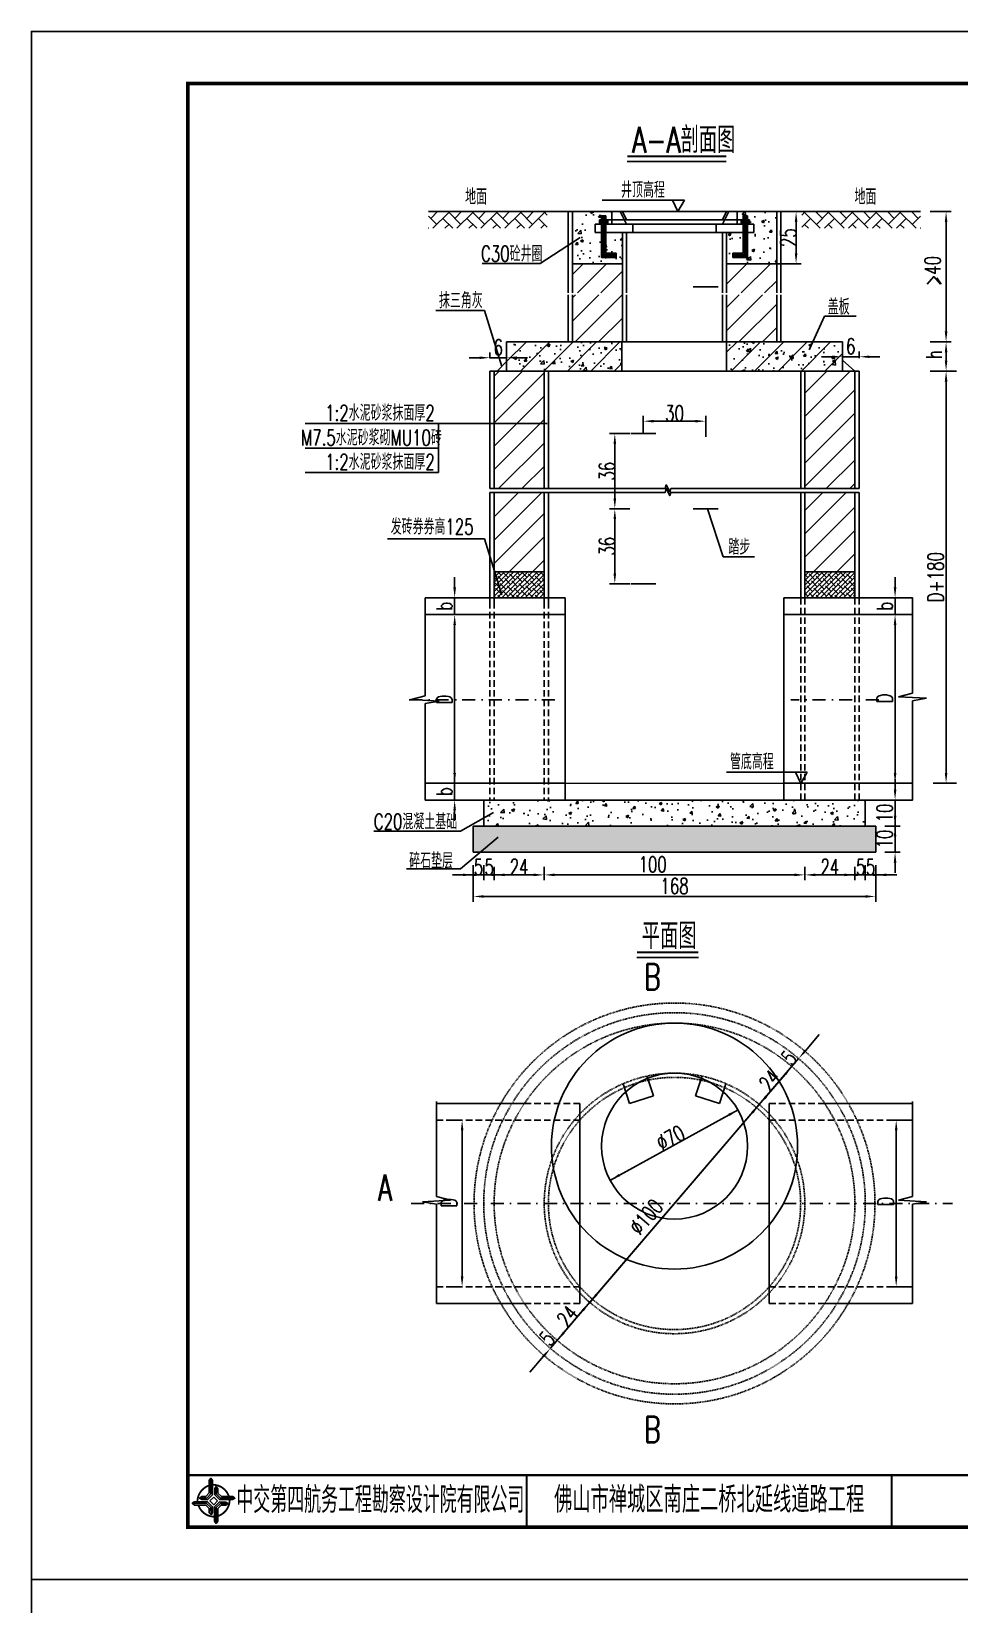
# Model space of a CAD drawing. Extents: x 5781 to 12795, y 1434 to 2653.
# Drawn here: x 8199.8 to 8377.8, y 2089.3 to 2391.2 of the extents above; entities that cross this region are included whole.
import ezdxf
from ezdxf.enums import TextEntityAlignment as Align

# ---------------------------------------------------------------- set-up
doc = ezdxf.new("R2010")
doc.units = 0
doc.header["$LTSCALE"] = 5
doc.linetypes.add('DASHDOT', pattern=[1, 0.5, -0.25, 0, -0.25])
doc.linetypes.add('HIDDEN', pattern=[0.375, 0.25, -0.125])
doc.layers.get('0').update_dxf_attribs({"linetype": 'CONTINUOUS'})
for name, color, linetype in [('YOLLOW', 7, 'CONTINUOUS'), ('中心线', 2, 'DASHDOT'), ('图框', 7, 'CONTINUOUS'), ('填充', 8, 'CONTINUOUS'), ('尺寸标注', 4, 'CONTINUOUS'), ('文字', 7, 'CONTINUOUS'), ('文字字符', 7, 'CONTINUOUS'), ('结构', 7, 'CONTINUOUS'), ('结构1', 1, 'CONTINUOUS'), ('结构2', 7, 'CONTINUOUS'), ('钢筋', 1, 'CONTINUOUS'), ('钢筋2', 3, 'CONTINUOUS')]:
    doc.layers.add(name, color=color, linetype=linetype)
doc.styles.get("Standard").update_dxf_attribs({"font": 'simplex1.shx', "width": 0.7, "bigfont": 'hztxt.shx'})

# ---------------------------------------------------------------- blocks, each defined once
blk = doc.blocks.new('tb')
at = {"lineweight": -3}
h = blk.add_hatch(color=256, dxfattribs=at)
h.paths.add_polyline_path([(-1.23, -0.13), (-3.78, -0.14), (-4.14, -0.41), (-1.4, -0.44), (-0.56, -1.24), (-0.54, -2.62), (-0.27, -2.2), (-0.26, -1.06)])
h.paths.add_polyline_path([(0.13, -1.08), (0.14, -3.86), (0.41, -4.26), (0.44, -1.24), (1.25, -0.43), (2.66, -0.43), (2.26, -0.16), (1.07, -0.15)])
h.paths.add_polyline_path([(1.08, 0.3), (3.62, 0.3), (4.02, 0.56), (1.25, 0.57), (0.43, 1.39), (0.43, 2.8), (0.16, 2.41), (0.15, 1.24)])
h.paths.add_polyline_path([(-0.28, 1.21), (-0.28, 3.99), (-0.56, 4.39), (-0.57, 1.41), (-1.38, 0.6), (-2.74, 0.56), (-2.33, 0.3), (-1.2, 0.29)])
for p, q in [((-0.56, 4.39), (-0.57, 1.41)), ((-1.38, 0.6), (-2.74, 0.56)), ((-0.57, 1.41), (-1.38, 0.6)), ((0.43, 2.8), (0.43, 1.39)), ((0.43, 1.39), (1.25, 0.57)), ((1.25, 0.57), (4.02, 0.56)), ((-4.14, -0.41), (-1.4, -0.44)), ((-1.4, -0.44), (-0.56, -1.24)), ((-0.56, -1.24), (-0.54, -2.62)), ((0.41, -4.26), (0.44, -1.24)), ((0.44, -1.24), (1.25, -0.43)), ((1.25, -0.43), (2.66, -0.43))]:
    blk.add_line(p, q, dxfattribs=at)
at = {"lineweight": -3, "const_width": 0.35, "flags": 128}
for points in [[(-0.9, 3.02, 0.324167), (-3.16, -0.14)], [(2.88, 0.92, 0.324403), (-0.24, 3.15)], [(0.75, -2.86, 0.325418), (3.02, 0.26)], [(-2.98, -0.76, 0.322976), (0.14, -2.98)]]:
    blk.add_lwpolyline(points, format="xyb", dxfattribs=at)
at = {"lineweight": -3, "flags": 128}
for points in [[(-0.9, 3.99), (-0.9, 1.58), (-1.53, 0.91), (-2.34, 0.91), (-2.74, 0.56), (-2.33, 0.3), (-1.2, 0.29), (-0.28, 1.21), (-0.28, 3.99), (-0.56, 4.39)], [(-0.04, 0.77), (0.68, 0.04), (-0.04, -0.69), (-0.77, 0.05)], [(3.62, 0.92), (1.43, 0.92), (0.77, 1.54), (0.77, 2.38), (0.43, 2.8), (0.16, 2.41), (0.15, 1.24), (1.08, 0.3), (3.62, 0.3), (4.02, 0.56)], [(-3.73, -0.76), (-1.54, -0.76), (-0.89, -1.39), (-0.89, -2.21), (-0.54, -2.62), (-0.27, -2.2), (-0.26, -1.06), (-1.23, -0.13), (-3.78, -0.14), (-4.14, -0.41)], [(0.75, -3.85), (0.75, -1.43), (1.4, -0.78), (2.26, -0.78), (2.66, -0.43), (2.26, -0.16), (1.07, -0.15), (0.13, -1.08), (0.14, -3.86), (0.41, -4.26)]]:
    blk.add_lwpolyline(points, close=True, dxfattribs=at)
blk = doc.blocks.new('DIM')
at = {"layer": '尺寸标注'}
blk.add_solid([(-1, -0.125), (-1, 0.125), (0, 0)], dxfattribs=at)
blk = doc.blocks.new('123')
at = {"layer": '图框'}
blk.add_lwpolyline([(6201.38, 2092.12), (6201.38, 2389.12), (5781.38, 2389.12), (5781.38, 2092.12)], close=True, dxfattribs=at)

msp = doc.modelspace()

# ---------------------------------------------------------------- hatches: boundary and pattern name
at = {"layer": '填充'}
h = msp.add_hatch(dxfattribs=at)
h.set_pattern_fill('AR-HBONE', color=8, scale=0.016, style=0)
h.set_pattern_definition([(45, (8570.6591, 2148.3971), (2e-16, 2.2989456), [4.8768, -1.6256]), (135, (8571.8086, 2149.5466), (2e-16, 2.2989456), [4.8768, -1.6256])])
h.paths.add_polyline_path([(8298.7482, 2356.5997), (8275.9823, 2356.5997), (8275.9823, 2353.3997), (8298.7482, 2353.3997)])
h = msp.add_hatch(dxfattribs=at)
h.set_pattern_fill('AR-CONC', color=8, scale=0.03, style=0)
h.set_pattern_definition([(50, (7007.643, 2790.806), (5.46554, -0.478173), [0.5715, -6.2865]), (355, (7007.643, 2790.806), (-1.057285, 5.7317), [0.4572, -5.0292]), (100.451, (7008.0986, 2790.766), (4.408275, 5.2535), [0.4857, -5.3427]), (46.1842, (7007.643, 2792.33), (8.13237, -1.26127), [0.85725, -9.42975]), (96.6356, (7008.321, 2792.225), (7.122127, 7.422767), [0.72855, -8.01405]), (351.184, (7007.643, 2792.33), (7.12214, 7.422754), [0.6858, -7.5438]), (21, (7008.405, 2791.949), (4.548446, -3.067966), [0.5715, -6.2865]), (326, (7008.405, 2791.949), (1.85406, 5.52564), [0.4572, -5.0292]), (71.4514, (7008.784, 2791.6933), (6.402495, 2.457686), [0.4857, -5.3427]), (37.5, (7007.6431, 2790.806), (0.092658, 2.5366512), [0, -4.96824, 0, -5.1054, 0, -5.04825]), (7.5, (7007.643, 2790.806), (2.00459, 3.005417), [0, -2.91084, 0, -4.85394, 0, -1.92405]), (327.5, (7005.9439, 2790.806), (4.067718, -0.1718623), [0, -1.905, 0, -5.9436, 0, -7.8867]), (317.5, (7005.182, 2790.806), (4.443875, 0.762795), [0, -2.4765, 0, -3.94716, 0, -5.6007])])
h.paths.add_polyline_path([(8309.1482, 2352.6004), (8307.9482, 2352.6004), (8307.9482, 2354.2004), (8308.7482, 2354.2004), (8308.7482, 2355.0004), (8309.1482, 2355.0004), (8309.1482, 2355.8004), (8309.9482, 2355.8004), (8309.9482, 2355.0004), (8311.1482, 2355.0004), (8311.1482, 2356.5618), (8303.5482, 2356.5618), (8303.5482, 2346.6004), (8313.1482, 2346.6004), (8313.1482, 2352.6004), (8311.1482, 2352.6004), (8309.9482, 2352.6004), (8309.9482, 2348.6004), (8311.9482, 2348.6004), (8311.9482, 2347.8004), (8309.1482, 2347.8004)])
h.paths.add_polyline_path([(8342.7482, 2356.5618), (8335.1482, 2356.5618), (8335.1482, 2355.0004), (8336.3482, 2355.0004), (8336.3482, 2355.8004), (8337.1482, 2355.8004), (8337.1482, 2355.0004), (8337.5482, 2355.0004), (8337.5482, 2354.2004), (8338.3482, 2354.2004), (8338.3482, 2352.6004), (8337.1482, 2352.6004), (8337.1482, 2347.8004), (8334.3482, 2347.8004), (8334.3482, 2348.6004), (8336.3482, 2348.6004), (8336.3482, 2352.6004), (8333.1482, 2352.6004), (8333.1482, 2346.6004), (8342.7482, 2346.6004)])
h = msp.add_hatch(dxfattribs=at)
h.set_pattern_fill('AR-HBONE', color=8, scale=0.016, style=0)
h.set_pattern_definition([(135, (8075.6374, 2148.3971), (-2e-16, 2.2989456), [4.8768, -1.6256]), (45, (8074.4879, 2149.5466), (-2e-16, 2.2989456), [4.8768, -1.6256])])
h.paths.add_polyline_path([(8347.5482, 2356.5997), (8370.3142, 2356.5997), (8370.3142, 2353.3997), (8347.5482, 2353.3997)])
h = msp.add_hatch(dxfattribs=at)
h.set_pattern_fill('ANSI31', color=8, style=0)
h.set_pattern_definition([(45, (7007.643, 2790.806), (-2.245064, 2.245064), [])])
h.paths.add_polyline_path([(8313.1482, 2341.0124), (8313.1482, 2346.6004), (8303.5482, 2346.6004), (8303.5482, 2341.0124)])
h.paths.add_polyline_path([(8303.5482, 2340.6378), (8303.5482, 2331.5997), (8313.1482, 2331.5997), (8313.1482, 2340.6378)])
h.paths.add_polyline_path([(8333.1482, 2331.5997), (8342.7482, 2331.5997), (8342.7482, 2340.6378), (8333.1482, 2340.6378)])
h.paths.add_polyline_path([(8333.1482, 2341.0124), (8342.7482, 2341.0124), (8342.7482, 2346.6004), (8333.1482, 2346.6004)])
h.paths.add_polyline_path([(8348.1482, 2303.45), (8357.7482, 2303.45), (8357.7482, 2325.9997), (8348.1482, 2325.9997)])
h.paths.add_polyline_path([(8298.1482, 2325.9997), (8288.5482, 2325.9997), (8288.5482, 2303.45), (8298.1482, 2303.45)])
h = msp.add_hatch(dxfattribs=at)
h.set_pattern_fill('AR-CONC', color=256, scale=0.03, style=0)
h.set_pattern_definition([(50, (7007.643, 2773.213), (5.46554, -0.478173), [0.5715, -6.2865]), (355, (7007.643, 2773.213), (-1.057285, 5.7317), [0.4572, -5.0292]), (100.451, (7008.0986, 2773.1734), (4.408275, 5.2535), [0.4857, -5.3427]), (46.1842, (7007.643, 2774.737), (8.13237, -1.26127), [0.85725, -9.42975]), (96.6356, (7008.321, 2774.632), (7.122127, 7.422767), [0.72855, -8.01405]), (351.184, (7007.643, 2774.737), (7.12214, 7.422754), [0.6858, -7.5438]), (21, (7008.405, 2774.356), (4.548446, -3.067966), [0.5715, -6.2865]), (326, (7008.405, 2774.356), (1.85406, 5.52564), [0.4572, -5.0292]), (71.4514, (7008.784, 2774.1006), (6.402495, 2.457686), [0.4857, -5.3427]), (37.5, (7007.6431, 2773.2132), (0.092658, 2.5366512), [0, -4.96824, 0, -5.1054, 0, -5.04825]), (7.5, (7007.643, 2773.2132), (2.00459, 3.005417), [0, -2.91084, 0, -4.85394, 0, -1.92405]), (327.5, (7005.9439, 2773.2132), (4.067718, -0.1718623), [0, -1.905, 0, -5.9436, 0, -7.8867]), (317.5, (7005.182, 2773.2132), (4.443875, 0.762795), [0, -2.4765, 0, -3.94716, 0, -5.6007])])
h.paths.add_polyline_path([(8313.0572, 2325.9997), (8313.0572, 2331.5997), (8290.9482, 2331.5997), (8290.9482, 2325.9997)])
h.paths.add_polyline_path([(8333.1482, 2331.5997), (8333.1482, 2325.9997), (8355.3482, 2325.9997), (8355.3482, 2331.5997)])
h = msp.add_hatch(dxfattribs=at)
h.set_pattern_fill('ANSI31', color=8, style=0)
h.set_pattern_definition([(45, (6701.7548, 1483.5654), (-2.245064, 2.245064), [])])
h.paths.add_polyline_path([(8298.1482, 2302.7259), (8288.5482, 2302.7259), (8288.5482, 2287.7909), (8288.6433, 2287.4836), (8298.1482, 2287.4836)])
h.paths.add_polyline_path([(8348.1482, 2287.4836), (8357.7482, 2287.4836), (8357.7482, 2302.7259), (8348.1482, 2302.7259)])
h = msp.add_hatch(dxfattribs=at)
h.set_pattern_fill('ANSI38', color=8, scale=0.2, style=0)
h.set_pattern_definition([(45, (6701.7548, 1483.56543), (-0.4490128, 0.4490128), []), (135, (6701.7548, 1483.56543), (-1.34703842, 0.4490128), [1.5875, -0.9525])])
h.paths.add_polyline_path([(8298.1482, 2287.4836), (8288.5482, 2287.4836), (8288.5482, 2282.4836), (8298.1482, 2282.4836)])
h.paths.add_polyline_path([(8357.7482, 2287.4836), (8348.1482, 2287.4836), (8348.1482, 2282.4836), (8357.7482, 2282.4836)])
h = msp.add_hatch(dxfattribs=at)
h.set_pattern_fill('AR-CONC', color=8, scale=0.03, style=0)
h.set_pattern_definition([(50, (7541.755, 1187.5654), (5.46554, -0.478173), [0.5715, -6.2865]), (355, (7541.755, 1187.5654), (-1.057285, 5.7317), [0.4572, -5.0292]), (100.451, (7542.2103, 1187.5256), (4.408275, 5.2535), [0.4857, -5.3427]), (46.1842, (7541.755, 1189.0894), (8.13237, -1.26127), [0.85725, -9.42975]), (96.6356, (7542.4325, 1188.984), (7.122127, 7.422767), [0.72855, -8.01405]), (351.184, (7541.755, 1189.0894), (7.12214, 7.422754), [0.6858, -7.5438]), (21, (7542.517, 1188.7084), (4.548446, -3.067966), [0.5715, -6.2865]), (326, (7542.517, 1188.7084), (1.85406, 5.52564), [0.4572, -5.0292]), (71.4514, (7542.896, 1188.453), (6.402495, 2.457686), [0.4857, -5.3427]), (37.5, (7541.7548, 1187.5654), (0.092658, 2.5366512), [0, -4.96824, 0, -5.1054, 0, -5.04825]), (7.5, (7541.7548, 1187.5654), (2.00459, 3.005417), [0, -2.91084, 0, -4.85394, 0, -1.92405]), (327.5, (7540.0556, 1187.5654), (4.067718, -0.1718623), [0, -1.905, 0, -5.9436, 0, -7.8867]), (317.5, (7539.2936, 1187.5654), (4.443875, 0.762795), [0, -2.4765, 0, -3.94716, 0, -5.6007])])
h.paths.add_polyline_path([(8359.7482, 2238.7061), (8359.7482, 2243.7061), (8286.5482, 2243.7061), (8286.5482, 2238.7061)])
at = {"layer": '尺寸标注'}
h = msp.add_hatch(dxfattribs=at)
h.set_pattern_fill('ANSI31', color=256, style=0)
h.set_pattern_definition([(45, (7007.643, 2773.2132), (-2.245064, 2.245064), [])])
h.paths.add_polyline_path([(8313.0572, 2325.9997), (8313.0572, 2331.5997), (8290.9482, 2331.5997), (8290.9482, 2325.9997)])
h.paths.add_polyline_path([(8355.3482, 2325.9997), (8355.3482, 2331.5997), (8333.1482, 2331.5997), (8333.1482, 2325.9997)])
h = msp.add_hatch(dxfattribs=at)
h.set_pattern_fill('AR-SAND', color=8, scale=0.03, style=0)
h.set_pattern_definition([(37.5, (7541.7548, 1187.5654), (-0.0480009, 1.4682397), [0, -1.15824, 0, -1.2954, 0, -1.23825]), (7.5, (7541.7548, 1187.5654), (1.3485698, 2.1504753), [0, -0.62484, 0, -1.04394, 0, -0.40005]), (327.5, (7540.8176, 1187.5654), (2.3729771, 0.0043116), [0, -0.381, 0, -1.3716, 0, -1.7907]), (317.5, (7540.8176, 1187.5654), (2.2906694, 0.668788), [0, -0.1905, 0, -0.89916, 0, -1.0287])])
h.paths.add_polyline_path([(8361.7482, 2238.7061), (8284.5482, 2238.7061), (8284.5482, 2233.7061), (8361.7482, 2233.7061)])

# ---------------------------------------------------------------- linework, layer by layer
for p, q in [((8314.0834, 2366.2055), (8333.0849, 2366.2055)), ((8298.7482, 2356.5997), (8275.9823, 2356.5997)), ((8347.5482, 2356.5997), (8370.3142, 2356.5997)), ((8315.9454, 2213.4581), (8327.7429, 2213.4581))]:
    msp.add_line(p, q)
at = {"const_width": 0.4}
for points in [[(8314.0834, 2367.2055), (8333.0849, 2367.2055)], [(8315.9454, 2214.4581), (8327.7429, 2214.4581)]]:
    msp.add_lwpolyline(points, dxfattribs=at)
at = {"layer": 'YOLLOW'}
for p, q in [((8286.6775, 2293.8393), (8268.1163, 2293.8393)), ((8286.6775, 2293.8393), (8290.0046, 2283.0824)), ((8282.0639, 2237.7066), (8265.4932, 2237.7066)), ((8282.0639, 2230.5084), (8271.7451, 2230.5084))]:
    msp.add_line(p, q, dxfattribs=at)
at = {"layer": '中心线'}
for p, q in [((8300.2207, 2262.9061), (8272.1975, 2262.9061)), ((8362.329, 2262.9061), (8345.4495, 2262.9061)), ((8272.6099, 2166.2976), (8376.4924, 2166.2976))]:
    msp.add_line(p, q, dxfattribs=at)
at = {"layer": '图框'}
for points, const_width in [([(8609.7937, 2381.1667), (8229.7937, 2381.1667), (8229.7937, 2104.1667), (8609.7937, 2104.1667), (8609.7937, 2381.1667)], 0.7), ([(8229.7937, 2114.1667), (8609.7937, 2114.1667)], 0.4), ([(8294.7937, 2114.1667), (8294.7937, 2104.1667)], 0.4), ([(8364.7937, 2104.1667), (8364.7937, 2114.1667)], 0.4)]:
    msp.add_lwpolyline(points, dxfattribs=dict(at, const_width=const_width))
at = {"layer": '填充'}
for p, q in [((8275.5285, 2279.2836), (8281.9743, 2279.2836)), ((8275.5285, 2246.9061), (8281.9743, 2246.9061)), ((8284.5482, 2229.3386), (8282.5482, 2229.3386))]:
    msp.add_line(p, q, dxfattribs=at)
at = {"layer": '尺寸标注'}
for p, q in [((8322.7643, 2358.7732), (8309.2779, 2358.7732)), ((8322.7643, 2358.7732), (8325.0331, 2358.7732)), ((8323.7654, 2356.6131), (8322.7643, 2358.7732)), ((8325.0331, 2358.7732), (8323.7654, 2356.6131)), ((8343.7482, 2356.6004), (8347.4664, 2356.6004)), ((8346.4664, 2354.6004), (8346.4664, 2348.6004)), ((8372.2005, 2356.5997), (8376.2404, 2356.5997)), ((8375.2404, 2354.5997), (8375.2404, 2333.5997)), ((8297.3838, 2346.6288), (8305.0461, 2351.6158)), ((8297.3838, 2346.6288), (8286.2328, 2346.6288)), ((8342.9482, 2346.6004), (8347.4664, 2346.6004)), ((8373.462, 2343.8899), (8374.3213, 2342.7047)), ((8286.6775, 2337.6586), (8277.392, 2337.6586)), ((8286.6775, 2337.6586), (8290.0046, 2326.9017)), ((8349.0091, 2330.2266), (8351.9147, 2336.5429)), ((8357.9919, 2336.5429), (8351.9147, 2336.5429)), ((8372.2005, 2331.5997), (8376.2404, 2331.5997)), ((8372.2005, 2331.5997), (8376.2404, 2331.5997)), ((8285.7482, 2328.563), (8283.7482, 2328.563)), ((8287.7482, 2328.4997), (8287.7482, 2329.563)), ((8287.7482, 2328.563), (8290.9482, 2328.563)), ((8289.1026, 2325.9997), (8290.9482, 2327.8454)), ((8290.9482, 2328.4997), (8290.9482, 2329.563)), ((8292.9482, 2328.563), (8294.9482, 2328.563)), ((8353.3482, 2328.7488), (8351.3482, 2328.7488)), ((8355.3482, 2328.4997), (8355.3482, 2329.7488)), ((8355.3482, 2328.7488), (8358.5482, 2328.7488)), ((8357.7482, 2325.9997), (8355.3482, 2328.0997)), ((8358.5482, 2328.4997), (8358.5482, 2329.7488)), ((8360.5482, 2328.7488), (8362.5482, 2328.7488)), ((8375.2404, 2327.9997), (8375.2404, 2329.5997)), ((8372.2005, 2325.9997), (8376.2404, 2325.9997)), ((8372.2005, 2325.9997), (8376.2404, 2325.9997)), ((8372.761, 2325.9997), (8377.2404, 2325.9997)), ((8375.2404, 2248.9061), (8375.2404, 2323.9997)), ((8298.6906, 2315.94), (8252.2835, 2315.94)), ((8277.8776, 2306.5254), (8277.8776, 2315.94)), ((8317.1482, 2314.1997), (8317.1482, 2317.3908)), ((8319.1482, 2316.3908), (8327.1482, 2316.3908)), ((8329.1482, 2313.376), (8329.1482, 2317.3908)), ((8314.5482, 2313.9997), (8310.6948, 2313.9997)), ((8311.6948, 2311.9997), (8311.6948, 2301.5997)), ((8277.8776, 2311.1882), (8252.2835, 2311.1882)), ((8277.8776, 2306.5254), (8252.2835, 2306.5254)), ((8314.5482, 2299.5997), (8310.6948, 2299.5997)), ((8314.5482, 2299.5997), (8310.6948, 2299.5997)), ((8311.6948, 2287.1997), (8311.6948, 2297.5997)), ((8332.4714, 2290.3519), (8329.4478, 2299.5997)), ((8338.4903, 2290.3519), (8332.4714, 2290.3519)), ((8280.9743, 2284.4836), (8280.9743, 2286.4836)), ((8314.5482, 2285.1997), (8310.6948, 2285.1997)), ((8365.4557, 2284.4836), (8365.4557, 2286.4836)), ((8280.9743, 2279.2836), (8280.9743, 2282.4836)), ((8365.4557, 2279.2836), (8365.4557, 2282.4836)), ((8368.6151, 2279.2836), (8364.6718, 2279.2836)), ((8280.9743, 2277.2836), (8280.9743, 2246.9061)), ((8280.9743, 2277.2836), (8280.9743, 2275.2836)), ((8365.4557, 2277.2836), (8365.4557, 2248.9061)), ((8365.4557, 2277.2836), (8365.4557, 2275.2836)), ((8280.9743, 2248.9061), (8280.9743, 2250.9061)), ((8346.3467, 2249.0655), (8333.1295, 2249.0655)), ((8347.3479, 2246.9055), (8346.3467, 2249.0655)), ((8346.3467, 2249.0655), (8348.6155, 2249.0655)), ((8348.6155, 2249.0655), (8347.3479, 2246.9055)), ((8280.9743, 2246.9061), (8280.9743, 2243.7061)), ((8368.6151, 2246.9061), (8364.6718, 2246.9061)), ((8365.4557, 2245.7061), (8365.4557, 2247.7061)), ((8372.761, 2246.9061), (8377.2404, 2246.9061)), ((8363.514, 2243.7061), (8366.4557, 2243.7061)), ((8365.4557, 2243.7061), (8365.4557, 2238.7061)), ((8365.4557, 2240.7061), (8365.4557, 2242.7061)), ((8280.9743, 2241.7061), (8280.9743, 2239.7061)), ((8282.0639, 2237.7066), (8288.4418, 2241.3346)), ((8282.0639, 2230.5084), (8289.3476, 2236.5614)), ((8363.514, 2238.7061), (8366.4557, 2238.7061)), ((8363.514, 2238.7061), (8366.4557, 2238.7061)), ((8365.4557, 2238.7061), (8365.4557, 2233.7061)), ((8365.4557, 2236.7061), (8365.4557, 2234.7061)), ((8363.514, 2233.7061), (8366.4557, 2233.7061)), ((8284.5482, 2231.2061), (8284.5482, 2228.3386)), ((8284.5482, 2231.2061), (8284.5482, 2224.2006)), ((8286.5482, 2231.2061), (8286.5482, 2228.3386)), ((8286.5482, 2230.8535), (8286.5482, 2228.3386)), ((8288.5482, 2230.8535), (8288.5482, 2228.3386)), ((8288.5482, 2230.8535), (8288.5482, 2228.3386)), ((8298.1482, 2230.8535), (8298.1482, 2228.3386)), ((8298.1482, 2230.8535), (8298.1482, 2228.3386)), ((8348.1482, 2230.8535), (8348.1482, 2228.3386)), ((8348.1482, 2230.8535), (8348.1482, 2228.3386)), ((8357.7482, 2230.8535), (8357.7482, 2228.3386)), ((8359.7482, 2231.2061), (8359.7482, 2228.3386)), ((8359.7482, 2230.8535), (8359.7482, 2228.3386)), ((8361.7482, 2231.2061), (8361.7482, 2228.3386)), ((8361.7482, 2231.2061), (8361.7482, 2224.2006)), ((8365.4557, 2231.7061), (8365.4557, 2229.7061)), ((8282.5482, 2229.3386), (8280.5482, 2229.3386)), ((8286.5482, 2229.3386), (8284.5482, 2229.3386)), ((8286.5482, 2229.3386), (8294.6149, 2229.3386)), ((8288.5482, 2229.3386), (8290.5482, 2229.3386)), ((8290.5482, 2229.3386), (8296.1482, 2229.3386)), ((8300.1482, 2229.3386), (8346.1482, 2229.3386)), ((8350.1482, 2229.3386), (8355.7482, 2229.3386)), ((8355.7482, 2229.3386), (8353.7482, 2229.3386)), ((8357.7482, 2229.3386), (8355.7482, 2229.3386)), ((8357.7482, 2229.3386), (8365.8149, 2229.3386)), ((8359.7482, 2229.3386), (8361.7482, 2229.3386)), ((8363.7482, 2229.3386), (8365.7482, 2229.3386)), ((8286.5482, 2225.2006), (8359.7482, 2225.2006)), ((8348.2617, 2195.611), (8350.9075, 2198.6993)), ((8346.9605, 2194.0922), (8299.336, 2138.503)), ((8340.7146, 2186.8018), (8344.358, 2191.0545)), ((8344.358, 2191.0545), (8343.0568, 2189.5357)), ((8339.4134, 2185.283), (8306.8831, 2147.3122)), ((8280.0541, 2182.2976), (8281.404, 2182.2976)), ((8335.3799, 2184.2776), (8310.8484, 2170.7887)), ((8333.6274, 2183.3139), (8312.6009, 2171.7524)), ((8368.6151, 2182.2976), (8364.6718, 2182.2976)), ((8282.404, 2180.2976), (8282.404, 2152.2976)), ((8365.6718, 2180.6751), (8365.6718, 2152.2976)), ((8280.0541, 2150.2976), (8281.404, 2150.2976)), ((8368.6151, 2150.2976), (8364.6718, 2150.2976)), ((8306.7312, 2147.4424), (8306.1237, 2147.9629)), ((8305.5819, 2145.7934), (8301.9385, 2141.5407)), ((8301.9385, 2141.5407), (8303.2397, 2143.0595)), ((8298.0348, 2136.9842), (8295.389, 2133.8959))]:
    msp.add_line(p, q, dxfattribs=at)
at = {"layer": '尺寸标注', "color": 0}
msp.add_line((8302.1482, 2246.9061), (8344.1479, 2246.9055), dxfattribs=at)
at = {"layer": '尺寸标注', "color": 1}
msp.add_line((8284.5482, 2238.7061), (8361.7482, 2238.7061), dxfattribs=at)
at = {"layer": '尺寸标注', "color": 0, "linetype": 'HIDDEN', "ltscale": 0.1}
msp.add_circle((8323.1482, 2166.2976), 38.4552, dxfattribs=at)
at = {"layer": '文字'}
for points in [[(8318.6482, 2212.6593, 0, 0.7, 0), (8320.6482, 2212.6593, 0, 0, 0), (8323.1482, 2212.6593, 0, 0, 0), (8323.1482, 2207.8625, 0, 0, 0)], [(8264.9444, 2170.6217, 0, 0.7, 0), (8264.9444, 2168.6217, 0, 0, 0), (8264.9444, 2166.1217, 0, 0, 0), (8269.7412, 2166.1217, 0, 0, 0)], [(8318.6482, 2120.2573, 0, 0.7, 0), (8320.6482, 2120.2573, 0, 0, 0), (8323.1482, 2120.2573, 0, 0, 0), (8323.1482, 2125.0541, 0, 0, 0)]]:
    msp.add_lwpolyline(points, format="xyseb", dxfattribs=at)
at = {"layer": '结构'}
for p, q in [((8311.1482, 2354.2004), (8335.1482, 2354.2004)), ((8335.1482, 2352.6004), (8311.1482, 2352.6004)), ((8368.8151, 2282.493), (8368.8151, 2264.2206)), ((8275.3285, 2281.6836), (8275.3285, 2268.75)), ((8275.3285, 2263.6937), (8275.3285, 2268.75)), ((8275.3285, 2263.6937), (8272.6099, 2263.0013)), ((8368.8151, 2264.2206), (8366.0965, 2263.5282)), ((8272.6099, 2263.0013), (8278.0023, 2262.6891)), ((8278.0023, 2262.6891), (8275.3285, 2262.2273)), ((8275.3285, 2246.9061), (8275.3285, 2262.2273)), ((8366.0965, 2263.5282), (8371.489, 2263.216)), ((8371.489, 2263.216), (8368.8151, 2262.7542)), ((8368.8151, 2243.7061), (8368.8151, 2262.7654)), ((8277.4814, 2185.8845), (8277.4814, 2167.6121)), ((8294.3642, 2185.4976), (8277.4814, 2185.4976)), ((8304.9923, 2147.0976), (8304.9923, 2185.4976)), ((8341.3042, 2147.0976), (8341.3042, 2185.4976)), ((8351.9323, 2185.4976), (8368.8151, 2185.4976)), ((8368.8151, 2185.8845), (8368.8151, 2167.6121)), ((8277.4814, 2167.6121), (8280.2, 2166.9197)), ((8368.8151, 2167.6121), (8366.0965, 2166.9197)), ((8280.2, 2166.9197), (8274.8075, 2166.6075)), ((8274.8075, 2166.6075), (8277.4814, 2166.1457)), ((8277.4814, 2166.1457), (8277.4814, 2147.0976)), ((8366.0965, 2166.9197), (8371.489, 2166.6075)), ((8371.489, 2166.6075), (8368.8151, 2166.1457)), ((8368.8151, 2166.1457), (8368.8151, 2147.0976)), ((8294.3642, 2147.0976), (8277.4814, 2147.0976)), ((8351.9323, 2147.0976), (8368.8151, 2147.0976))]:
    msp.add_line(p, q, dxfattribs=at)
at = {"layer": '结构', "color": 2, "linetype": 'HIDDEN'}
for p, q in [((8304.9923, 2185.4976), (8294.3642, 2185.4976)), ((8341.3042, 2185.4976), (8351.9323, 2185.4976)), ((8304.9923, 2182.2976), (8277.4814, 2182.2976)), ((8341.3042, 2182.2976), (8368.8151, 2182.2976)), ((8304.9923, 2150.2976), (8277.4814, 2150.2976)), ((8341.3042, 2150.2976), (8368.8151, 2150.2976)), ((8304.9923, 2147.0976), (8294.3642, 2147.0976)), ((8341.3042, 2147.0976), (8351.9323, 2147.0976))]:
    msp.add_line(p, q, dxfattribs=at)
at = {"layer": '结构'}
for points in [[(8287.7482, 2303.45), (8321.3677, 2303.45), (8321.5716, 2304.1742), (8322.2179, 2302.847), (8322.445, 2303.45), (8358.5482, 2303.45)], [(8287.7482, 2302.7259), (8321.3677, 2302.7259), (8321.5716, 2303.4501), (8322.2179, 2302.1228), (8322.445, 2302.7259), (8358.5482, 2302.7259)]]:
    msp.add_lwpolyline(points, dxfattribs=at)
for radius in [23.6, 14]:
    msp.add_circle((8323.1482, 2177.2976), radius, dxfattribs=at)
at = {"layer": '结构1', "linetype": 'HIDDEN'}
for p, q in [((8348.1482, 2282.4836), (8348.1482, 2243.7061)), ((8357.7482, 2282.4836), (8357.7482, 2243.7061)), ((8288.5482, 2281.6836), (8288.5482, 2243.7061)), ((8298.1482, 2281.6836), (8298.1482, 2243.7061))]:
    msp.add_line(p, q, dxfattribs=at)
at = {"layer": '结构1'}
for p, q in [((8359.7482, 2243.7061), (8286.5482, 2243.7061)), ((8286.5482, 2243.7061), (8286.5482, 2238.7061)), ((8359.7482, 2238.7061), (8359.7482, 2243.7061)), ((8284.5482, 2238.7061), (8284.5482, 2233.7061)), ((8361.7482, 2233.7061), (8361.7482, 2238.7061)), ((8284.5482, 2233.7061), (8361.7482, 2233.7061))]:
    msp.add_line(p, q, dxfattribs=at)
for points in [[(8290.9482, 2325.9997), (8313.0572, 2325.9997), (8313.0572, 2331.5997), (8290.9482, 2331.5997)], [(8333.1482, 2331.5997), (8355.3482, 2331.5997), (8355.3482, 2325.9997), (8333.1482, 2325.9997)], [(8288.5482, 2287.4836), (8298.1482, 2287.4836), (8298.1482, 2282.4836), (8288.5482, 2282.4836)], [(8348.1482, 2287.4836), (8357.7482, 2287.4836), (8357.7482, 2282.4836), (8348.1482, 2282.4836)], [(8275.3285, 2282.4836), (8302.1482, 2282.4836), (8302.1482, 2279.2836), (8275.3285, 2279.2836)], [(8344.1482, 2282.4836), (8368.8151, 2282.4836), (8368.8151, 2279.2836), (8344.1482, 2279.2836)], [(8275.3285, 2246.9061), (8302.1482, 2246.9061), (8302.1482, 2243.7061), (8275.3285, 2243.7061)], [(8344.1482, 2246.9061), (8368.8151, 2246.9061), (8368.8151, 2243.7061), (8344.1482, 2243.7061)]]:
    msp.add_lwpolyline(points, close=True, dxfattribs=at)
at = {"layer": '结构1', "linetype": 'HIDDEN', "ltscale": 0.1}
for radius in [34.6, 25]:
    msp.add_circle((8323.1482, 2166.2976), radius, dxfattribs=at)
at = {"layer": '结构2'}
for p, q in [((8302.1482, 2282.4836), (8275.3285, 2282.4836)), ((8368.8151, 2282.4836), (8344.1482, 2282.4836)), ((8344.1482, 2282.4836), (8344.1482, 2243.7061)), ((8302.1482, 2279.2836), (8275.3285, 2279.2836)), ((8302.1482, 2281.6836), (8302.1482, 2246.9061)), ((8368.8151, 2279.2836), (8344.1482, 2279.2836)), ((8302.1482, 2246.9061), (8275.3285, 2246.9061)), ((8368.8151, 2246.9061), (8344.1482, 2246.9061)), ((8302.1482, 2243.7061), (8275.3285, 2243.7061)), ((8368.8151, 2243.7061), (8344.1482, 2243.7061))]:
    msp.add_line(p, q, dxfattribs=at)
at = {"layer": '结构2', "linetype": 'Continuous'}
msp.add_lwpolyline([(8290.9482, 2331.5997), (8355.3482, 2331.5997), (8355.3482, 2325.9997), (8290.9482, 2325.9997)], close=True, dxfattribs=at)
at = {"layer": '结构2', "linetype": 'HIDDEN', "ltscale": 0.1}
for radius in [36.6, 24.2]:
    msp.add_circle((8323.1482, 2166.2976), radius, dxfattribs=at)
at = {"layer": '钢筋', "linetype": 'Continuous'}
for p, q in [((8299.5482, 2356.6004), (8346.7482, 2356.6004)), ((8303.5482, 2356.6004), (8303.5482, 2346.6004)), ((8342.7482, 2356.6004), (8342.7482, 2346.6004)), ((8313.1482, 2352.6004), (8313.1482, 2346.6004)), ((8333.1482, 2352.6004), (8333.1482, 2346.6004)), ((8303.5482, 2346.6004), (8303.5482, 2341.0124)), ((8313.1482, 2346.6004), (8313.1482, 2331.5997)), ((8333.1482, 2346.6004), (8333.1482, 2341.0124)), ((8342.7482, 2346.6004), (8342.7482, 2341.0124)), ((8303.5482, 2340.6378), (8303.5482, 2331.5997)), ((8333.1482, 2340.6378), (8333.1482, 2331.5997)), ((8342.7482, 2340.6378), (8342.7482, 2331.5997)), ((8287.7482, 2325.9997), (8298.9482, 2325.9997)), ((8288.5482, 2325.9997), (8288.5482, 2303.45)), ((8298.1482, 2325.9997), (8298.1482, 2303.45)), ((8347.3482, 2325.9997), (8358.5482, 2325.9997)), ((8348.1482, 2325.9997), (8348.1482, 2303.45)), ((8357.7482, 2325.9997), (8357.7482, 2303.45)), ((8288.5482, 2302.7259), (8288.5482, 2281.6836)), ((8298.1482, 2302.7259), (8298.1482, 2281.6836)), ((8348.1482, 2302.7259), (8348.1482, 2282.4836)), ((8357.7482, 2302.7259), (8357.7482, 2282.4836))]:
    msp.add_line(p, q, dxfattribs=at)
at = {"layer": '钢筋'}
for p, q in [((8309.9482, 2355.0004), (8336.3482, 2355.0004)), ((8311.1482, 2356.6004), (8311.1482, 2354.2004)), ((8312.7498, 2356.6004), (8313.9498, 2354.2004)), ((8313.1482, 2356.6004), (8313.9482, 2355.0004)), ((8333.5467, 2356.6004), (8332.3467, 2354.2004)), ((8333.1482, 2356.6004), (8332.3482, 2355.0004)), ((8335.1482, 2356.6004), (8335.1482, 2354.2004)), ((8307.9482, 2354.2004), (8311.1482, 2354.2004)), ((8307.9482, 2354.2004), (8307.9482, 2352.6004)), ((8307.9482, 2352.6004), (8315.1482, 2352.6004)), ((8313.9498, 2354.2004), (8315.1482, 2354.2004)), ((8315.1482, 2354.2004), (8315.1482, 2352.6004)), ((8332.3467, 2354.2004), (8331.1482, 2354.2004)), ((8331.1482, 2354.2004), (8331.1482, 2352.6004)), ((8338.3482, 2352.6004), (8331.1482, 2352.6004)), ((8335.1482, 2354.2004), (8338.3482, 2354.2004)), ((8338.3482, 2354.2004), (8338.3482, 2352.6004)), ((8303.5482, 2346.6004), (8313.1482, 2346.6004)), ((8333.1482, 2346.6004), (8342.7482, 2346.6004))]:
    msp.add_line(p, q, dxfattribs=at)
at = {"layer": '钢筋', "color": 3, "linetype": 'HIDDEN'}
for p, q in [((8347.3482, 2282.4836), (8347.3482, 2243.7061)), ((8358.5482, 2282.4836), (8358.5482, 2243.7061)), ((8287.7482, 2281.6836), (8287.7482, 2243.7061)), ((8298.9482, 2281.6836), (8298.9482, 2243.7061))]:
    msp.add_line(p, q, dxfattribs=at)
at = {"layer": '钢筋2'}
for p, q in [((8347.5482, 2356.5997), (8298.7482, 2356.5997)), ((8331.5482, 2342.1997), (8326.7482, 2342.1997)), ((8319.5482, 2313.9997), (8314.7482, 2313.9997)), ((8331.5482, 2299.5997), (8326.7482, 2299.5997)), ((8319.5482, 2285.1997), (8314.7482, 2285.1997)), ((8313.2999, 2189.2731), (8314.5407, 2185.4704)), ((8317.8631, 2190.7621), (8319.1039, 2186.9594)), ((8328.4334, 2190.7621), (8327.1926, 2186.9594)), ((8332.9966, 2189.2731), (8331.7558, 2185.4704)), ((8319.1039, 2186.9594), (8314.5407, 2185.4704)), ((8327.1926, 2186.9594), (8331.7558, 2185.4704))]:
    msp.add_line(p, q, dxfattribs=at)
at = {"layer": '钢筋2', "linetype": 'Continuous'}
for p, q in [((8302.7482, 2356.6004), (8302.7482, 2341.0124)), ((8343.5482, 2356.6004), (8343.5482, 2341.0124)), ((8313.9482, 2352.6004), (8313.9482, 2341.0124)), ((8332.3482, 2352.6004), (8332.3482, 2341.0124)), ((8302.7482, 2340.6378), (8302.7482, 2331.5997)), ((8313.9482, 2340.6378), (8313.9482, 2331.5997)), ((8332.3482, 2340.6378), (8332.3482, 2331.5997)), ((8343.5482, 2340.6378), (8343.5482, 2331.5997)), ((8287.7482, 2325.9997), (8287.7482, 2303.45)), ((8298.9482, 2325.9997), (8298.9482, 2303.45)), ((8347.3482, 2325.9997), (8347.3482, 2303.45)), ((8358.5482, 2325.9997), (8358.5482, 2303.45)), ((8287.7482, 2302.7259), (8287.7482, 2281.6836)), ((8298.9482, 2302.7259), (8298.9482, 2281.6836)), ((8347.3482, 2302.7259), (8347.3482, 2282.4836)), ((8358.5482, 2302.7259), (8358.5482, 2282.4836))]:
    msp.add_line(p, q, dxfattribs=at)
at = {"layer": '钢筋2', "color": 7, "linetype": 'Continuous'}
for p, q in [((8308.7482, 2355.0004), (8308.7482, 2354.2004)), ((8308.7482, 2355.0004), (8310.3482, 2355.0004)), ((8308.7482, 2354.8004), (8310.3482, 2354.8004)), ((8308.7482, 2354.6004), (8310.3482, 2354.6004)), ((8308.7482, 2354.4004), (8310.3482, 2354.4004)), ((8309.1482, 2355.8004), (8309.9482, 2355.8004)), ((8309.1482, 2355.8004), (8309.1482, 2347.8004)), ((8309.3482, 2355.8004), (8309.3482, 2348.0004)), ((8309.5482, 2355.8004), (8309.5482, 2348.2004)), ((8309.7482, 2355.8004), (8309.7482, 2348.4004)), ((8309.9482, 2355.8004), (8309.9482, 2348.6004)), ((8310.3482, 2355.0004), (8310.3482, 2354.2004)), ((8335.9482, 2355.0004), (8335.9482, 2354.2004)), ((8337.5482, 2355.0004), (8335.9482, 2355.0004)), ((8337.5482, 2354.8004), (8335.9482, 2354.8004)), ((8337.5482, 2354.6004), (8335.9482, 2354.6004)), ((8337.5482, 2354.4004), (8335.9482, 2354.4004)), ((8337.1482, 2355.8004), (8336.3482, 2355.8004)), ((8336.3482, 2355.8004), (8336.3482, 2348.6004)), ((8336.5482, 2355.8004), (8336.5482, 2348.4004)), ((8336.7482, 2355.8004), (8336.7482, 2348.2004)), ((8336.9482, 2355.8004), (8336.9482, 2348.0004)), ((8337.1482, 2355.8004), (8337.1482, 2347.8004)), ((8337.5482, 2355.0004), (8337.5482, 2354.2004)), ((8309.5482, 2348.2004), (8311.9482, 2348.2004)), ((8309.7482, 2348.4004), (8311.9482, 2348.4004)), ((8309.9482, 2348.6004), (8311.9482, 2348.6004)), ((8311.9482, 2348.6004), (8311.9482, 2347.8004)), ((8334.3482, 2348.6004), (8334.3482, 2347.8004)), ((8336.3482, 2348.6004), (8334.3482, 2348.6004)), ((8336.5482, 2348.4004), (8334.3482, 2348.4004)), ((8336.7482, 2348.2004), (8334.3482, 2348.2004)), ((8309.1482, 2347.8004), (8311.9482, 2347.8004)), ((8309.3482, 2348.0004), (8311.9482, 2348.0004)), ((8336.9482, 2348.0004), (8334.3482, 2348.0004)), ((8337.1482, 2347.8004), (8334.3482, 2347.8004))]:
    msp.add_line(p, q, dxfattribs=at)

# ---------------------------------------------------------------- block references
at = {"layer": '图框', "lineweight": -3}
msp.add_blockref('tb', (8234.7894, 2109.1721), dxfattribs=at)
at = {"layer": '填充', "xscale": 2, "yscale": 2, "zscale": 2}
for p, rotation in [((8346.4664, 2356.6004), 90), ((8280.9743, 2279.2836), 90), ((8280.9743, 2246.9061), 270), ((8365.4557, 2246.9061), 270), ((8365.6729, 2182.2976), 90), ((8365.6718, 2150.2976), 270)]:
    msp.add_blockref('DIM', p, dxfattribs=dict(at, rotation=rotation))
at = {"layer": '尺寸标注'}
for p in [(2418.4169, 2.046), (2418.4169, -294.954)]:
    msp.add_blockref('123', p, dxfattribs=at)
at = {"layer": '尺寸标注', "yscale": 2, "zscale": 2}
for p, xscale, rotation in [((8375.2404, 2356.5997), 2, 90), ((8346.4664, 2346.6004), 2, 270), ((8375.2404, 2331.5997), 2, 270), ((8375.2404, 2331.5997), 2, 90), ((8290.9482, 2328.563), 2, 180), ((8358.5482, 2328.7488), 2, 180), ((8375.2404, 2325.9997), 2, 270), ((8375.2404, 2325.9997), 2, 90), ((8317.1482, 2316.3908), 2, 180), ((8311.6948, 2313.9997), 2, 90), ((8311.6948, 2299.5997), 2, 270), ((8311.6948, 2299.5997), 2, 90), ((8311.6948, 2285.1997), 2, 270), ((8280.9743, 2282.4836), 2, 270), ((8365.4557, 2282.4836), 2, 270), ((8280.9743, 2279.2836), 2, 90), ((8365.4557, 2279.2836), 2, 90), ((8365.4557, 2279.2836), 2, 90), ((8280.9743, 2246.9061), 2, 270), ((8375.2404, 2246.9061), 2, 270), ((8365.4557, 2243.7061), 2, 270), ((8280.9743, 2243.7061), 2, 90), ((8365.4557, 2238.7061), 2, 270), ((8365.4557, 2238.7061), 2, 90), ((8365.4557, 2233.7061), 2, 90), ((8286.5482, 2229.3386), 2, 180), ((8288.5482, 2229.3386), 2, 180), ((8288.5482, 2229.3386), 2, 180), ((8298.1482, 2229.3386), 2, 180), ((8348.1482, 2229.3386), 2, 180), ((8359.7482, 2229.3386), 2, 180), ((8361.7482, 2229.3386), 2, 180), ((8284.5482, 2225.2006), 2, 180), ((8346.9605, 2194.0922), 1.999999999999915, 229.4126044288992), ((8345.6593, 2192.5733), 1.999999999999916, 49.41260442889924), ((8345.6593, 2192.5733), 1.999999999999916, 49.41260442889924), ((8339.4134, 2185.283), 1.999999999999916, 49.41260442889924), ((8339.4134, 2185.283), 2.000000000000335, 229.4126044288752), ((8282.404, 2182.2976), 2, 90), ((8335.3799, 2184.2776), 1.999999999999628, 28.80454625968022), ((8310.8484, 2170.7887), 1.999999999999627, 208.8045462596803), ((8282.404, 2150.2976), 2, 270), ((8306.8831, 2147.3122), 1.999999999999916, 49.41260442889924), ((8306.8831, 2147.3122), 2.000000000000335, 229.4126044288752), ((8300.6372, 2140.0219), 2.000000000000335, 229.4126044288752), ((8300.6372, 2140.0219), 1.999999999999571, 229.4126044288908), ((8299.336, 2138.503), 1.999999999999571, 49.41260442889077)]:
    msp.add_blockref('DIM', p, dxfattribs=dict(at, xscale=xscale, rotation=rotation))
at = {"layer": '尺寸标注', "xscale": 2, "yscale": 2, "zscale": 2}
for p in [(8287.7482, 2328.563), (8355.3482, 2328.7488), (8329.1482, 2316.3908), (8284.5482, 2229.3386), (8286.5482, 2229.3386), (8298.1482, 2229.3386), (8348.1482, 2229.3386), (8357.7482, 2229.3386), (8357.7482, 2229.3386), (8359.7482, 2229.3386), (8361.7482, 2225.2006)]:
    msp.add_blockref('DIM', p, dxfattribs=at)

# ---------------------------------------------------------------- texts
at = {"layer": '图框', "color": 7}
for s, width, p in [('中交第四航务工程勘察设计院有限公司', 0.65, (8266.7246, 2109.4152)), ('佛山市禅城区南庄二桥北延线道路工程', 0.7, (8329.7937, 2109.4814))]:
    msp.add_text(s, height=5, dxfattribs=dict(at, width=width)).set_placement(p, align=Align.MIDDLE_CENTER)
at = {"layer": '尺寸标注', "color": 7, "width": 0.7}
for s, rotation, p in [('>40', 90, (8374.1571, 2342.3214)), ('h', 90, (8374.4473, 2328.2955)), ('D', 90, (8364.9557, 2262.2567)), ('D', 90, (8280.4743, 2262.0321)), ('D', 90, (8365.1718, 2165.7173)), ('D', 90, (8281.404, 2165.4595)), ('%%C100', 49.412604, (8316.4794, 2160.0109))]:
    msp.add_text(s, height=3, rotation=rotation, dxfattribs=at).set_placement(p)
msp.add_text('100', height=3, dxfattribs=at).set_placement((8316.2478, 2229.8386))
at = {"layer": '尺寸标注', "color": 7, "char_height": 3, "attachment_point": 5}
for s, insert, rotation in [('\\A1;25', (8344.9664, 2351.6004), 90), ('\\A1;36', (8310.1948, 2306.7997), 90), ('\\A1;36', (8310.1948, 2292.3997), 90), ('D+180', (8373.2404, 2286.4529), 90), ('b', (8278.9743, 2280.8836), 90), ('b', (8363.4557, 2280.8836), 90), ('b', (8278.9743, 2245.3061), 90), ('\\A1;10', (8363.4557, 2241.2061), 90), ('\\A1;10', (8363.4557, 2236.2061), 90), ('\\A1;5', (8345.1177, 2194.2467), 49.412604), ('\\A1;24', (8341.3972, 2189.9041), 49.412604), ('\\A1;%%c70', (8322.3914, 2178.8475), 28.804546), ('\\A1;24', (8302.621, 2144.643), 49.412604), ('\\A1;5', (8298.7173, 2140.3938), 49.412604)]:
    msp.add_mtext(s, dxfattribs=dict(at, insert=insert, rotation=rotation))
for s, insert in [('\\A1;6', (8289.3482, 2330.563)), ('\\A1;6', (8356.9482, 2330.7488)), ('\\A1;30', (8323.1482, 2317.8908)), ('\\A1;5', (8285.5482, 2230.8348)), ('\\A1;5', (8287.6064, 2230.8386)), ('\\A1;24', (8293.3482, 2230.8386)), ('\\A1;24', (8352.9482, 2230.8386)), ('\\A1;5', (8358.8837, 2230.8386)), ('\\A1;5', (8360.7482, 2230.857)), ('168', (8323.1482, 2227.2006))]:
    msp.add_mtext(s, dxfattribs=dict(at, insert=insert))
at = {"layer": '文字', "color": 7, "width": 0.7}
for s, p in [('A-A剖面图', (8315.0134, 2367.8632)), ('平面图', (8316.8754, 2215.1159))]:
    msp.add_text(s, height=5, dxfattribs=at).set_placement(p)
for s, p in [('B', (8318.879, 2209.7955)), ('A', (8267.6026, 2169.3258)), ('B', (8318.879, 2122.943))]:
    msp.add_text(s, height=5, dxfattribs=at).set_placement(p, align=Align.MIDDLE_CENTER)
at = {"layer": '文字字符', "color": 7, "width": 0.7}
for s, p in [('地面', (8285.0806, 2359.6186)), ('地面', (8359.7685, 2359.6186)), ('C30砼井圈', (8291.9218, 2348.6598)), ('抹三角灰', (8282.1626, 2339.6896)), ('盖板', (8354.6357, 2338.4906)), ('1:2水泥砂浆抹面厚2', (8266.6478, 2318.1451)), ('M7.5水泥砂浆砌MU10砖', (8265.0116, 2313.3932)), ('1:2水泥砂浆抹面厚2', (8266.6478, 2308.7305)), ('发砖券券高125', (8276.6502, 2296.2909)), ('踏步', (8335.5827, 2292.4169)), ('C20混凝土基础', (8273.4534, 2239.7101)), ('碎石垫层', (8276.4562, 2232.1856))]:
    msp.add_text(s, height=3, dxfattribs=at).set_placement(p, align=Align.MIDDLE)
at = {"layer": '结构', "color": 7, "width": 0.7}
for s, p in [('井顶高程', (8312.9004, 2359.2732)), ('管底高程', (8333.7781, 2249.5655))]:
    msp.add_text(s, height=3, dxfattribs=at).set_placement(p)

doc.saveas('drawing.dxf')
